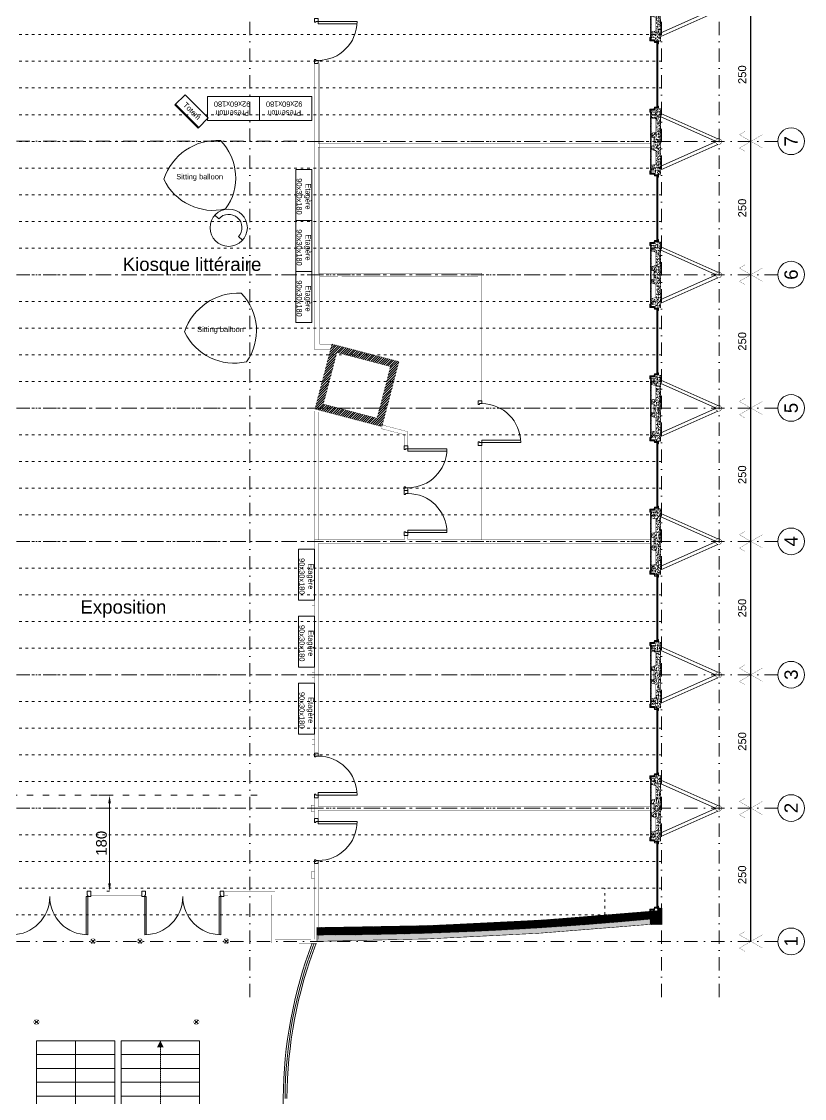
# Model space of a CAD drawing. Header units: millimetres. Extents: x 0 to 111176, y 95213 to 141729.
# Drawn here: x 56820 to 58288, y 123942 to 125961 of the extents above; entities that cross this region are included whole.
import ezdxf
from ezdxf.enums import TextEntityAlignment as Align

# ---------------------------------------------------------------- set-up
doc = ezdxf.new("R2010")
doc.units = ezdxf.units.MM
for name, pattern in [('ACAD_ISO03W100', [30, 12, -18]), ('CONTINU', [0]), ('DISCONTINU', [0.75, 0.5, -0.25]), ('TIRETPT2', [0.5, 0.25, -0.125, 0, -0.125])]:
    doc.linetypes.add(name, pattern=pattern)
doc.layers.get('Defpoints').update_dxf_attribs({"lineweight": 9})
doc.layers.add('CDP', color=7, linetype='Continuous', lineweight=9, true_color=0x364259)
doc.layers.add('STR_BOLLARD', color=7, linetype='Continuous', lineweight=9, true_color=0x1c1c1c)
for name, color, linetype, lineweight in [('CDP_Cloisons_Decor-Isolation', 152, 'Continuous', 9), ('MEN_Ext', 115, 'Continuous', 9), ('MEN_Ext_Murs-rideaux', 113, 'Continuous', 9), ('MEN_Int', 153, 'Continuous', 9), ('MEN_Int_PCF', 177, 'Continuous', 9), ('MOB', 37, 'Continuous', 9), ('STR_BOLLARD_Axes', 252, 'Continuous', 9), ('STR_BOLLARD_projeté', 251, 'Continuous', 9)]:
    doc.layers.add(name, color=color, linetype=linetype, lineweight=lineweight)
doc.styles.add('Arial', font='arial.ttf')
doc.styles.add('Arial-15', font='arial.ttf', dxfattribs={"height": 15})
doc.styles.add('Arial-20', font='arial.ttf', dxfattribs={"height": 20})
doc.styles.get("Standard").update_dxf_attribs({"font": 'arial.ttf'})
doc.dimstyles.new('COTATIONS', dxfattribs={"dimtxt": 20, "dimasz": 15, "dimexe": 0.18, "dimexo": 0.0625, "dimgap": 5, "dimtad": 1, "dimdec": 0, "dimzin": 0, "dimdsep": 46, "dimtxsty": 'Standard', "dimcen": 0.09, "dimclrd": 256, "dimclre": 256, "dimclrt": 256, "dimadec": 4, "dimazin": 0, "dimtfac": 1, "dimtdec": 0, "dimtofl": 0, "dimtmove": 0, "dimatfit": 3, "dimfxl": 1, "dimtolj": 1, "dimtzin": 0, "dimlwd": -1, "dimlwe": -1, "dimarcsym": 0})
doc.dimstyles.new('Cote-15', dxfattribs={"dimtxt": 15, "dimasz": 15, "dimexe": 1.25, "dimexo": 0.625, "dimgap": 7.5, "dimtad": 1, "dimdec": 0, "dimrnd": 0.025, "dimtxsty": 'Arial-15', "dimblk": 'ARCHTICK', "dimcen": 2.5, "dimse1": 1, "dimse2": 1, "dimazin": 0, "dimtfac": 1, "dimtmove": 1, "dimatfit": 3, "dimfxl": 1, "dimarcsym": 0})

# ---------------------------------------------------------------- blocks, each defined once
blk = doc.blocks.new('Porte')
blk.add_lwpolyline([(9.972684131353162, 79.94161479349714), (9.99670763418544, 7.003293212503195), (-0.003291194327175617, 6.999999541556463), (0, 0), (6.99901430029422, 1.746229827404022e-09), (6.998190135927871, 2.502305638219696), (5.498190306709148, 2.501811587368138), (5.472664345637895, 80.00180251570418, -0.4142135623537333), (78.49669962038752, 7.025854876847006), (78.498181771487, 2.525855404732283), (76.99818194215186, 2.525361353880726), (76.99999345361721, -1.979060471057892e-09), (83.99901364254765, -6.05359673500061e-09), (83.99669897276908, 7.027666397683788), (78.49669962038752, 7.025854876847006)], format="xyb")
blk = doc.blocks.new('Fenetres Ext')
for points in [[(14.09999999846332, 3.400000005214679), (14.09999999846332, 4.400000005214679), (18.09999999846332, 4.400000005214679), (18.09999999846332, 3.400000005214679)], [(14.09999999846332, 1.400000005214679), (139.0999999735504, 1.400000005214679), (139.0999999735504, 3.400000005214679), (14.09999999846332, 3.400000005214679), (14.09999999846332, 1.400000005214679)], [(14.09999999846332, -2.599999994785321), (16.09999999846332, -2.599999994785321), (16.09999999846332, 1.400000005214679), (14.09999999846332, 1.400000005214679)], [(139.0999999735504, 3.400000005214679), (139.0999999735504, 4.400000005214679), (135.0999999735504, 4.400000005214679), (135.0999999735504, 3.400000005214679)], [(139.0999999735504, -2.599999994785321), (137.0999999735504, -2.599999994785321), (137.0999999735504, 1.400000005214679), (139.0999999735504, 1.400000005214679)], [(6.599999998463318, -10.59999999478532), (10.59999999846332, -10.59999999478532), (10.59999999846332, -3.599999994785321), (11.59999999846332, -3.599999994785321), (11.59999999846332, -4.585936534454959), (12.59999999972251, -4.585936534454959), (12.59999999846332, -11.59999999478532), (6.599999998463318, -11.59999999478532)], [(10.59999999846332, -3.599999994785321), (14.09999999846332, -3.599999994785321), (14.09999999846332, -2.599999994785321), (10.59999999846332, -2.599999994785321), (10.59999999846332, -3.599999994785321)], [(142.5999999735504, -3.599999994785321), (139.0999999735504, -3.599999994785321), (139.0999999735504, -2.599999994785321), (142.5999999735504, -2.599999994785321), (142.5999999735504, -3.599999994785321)], [(146.5999999735504, -10.59999999478532), (142.5999999735504, -10.59999999478532), (142.5999999735504, -3.599999994785321), (141.5999999735504, -3.599999994785321), (141.5999999735504, -4.585936534454959), (140.5999999722912, -4.585936534454959), (140.5999999735504, -11.59999999478532), (146.5999999735504, -11.59999999478532)]]:
    blk.add_lwpolyline(points, close=True)
blk.add_lwpolyline([(14.09999999846332, 2.400000005214679), (139.0999999735504, 2.400000005214679)])
blk = doc.blocks.new('panneau+contreventement')
at = {"lineweight": 5}
h = blk.add_hatch(dxfattribs=at)
h.set_pattern_fill('AR-CONC', color=252, scale=0.04, angle=360, style=0)
h.set_pattern_definition([(49.99999999999994, (6.955815479159355e-08, 17.59999999470892), (7.287386759840159, -0.6375634215561317), [0.7619999999999998, -8.381999999999998]), (354.9999999999999, (6.955815479159355e-08, 17.59999999470892), (-1.409736856998765, 7.642273809561408), [0.6096, -6.7056233668]), (100.4514446999998, (0.6072803495580956, 17.54686985470835), (5.877649883614139, 7.004710076487798), [0.6476003520000001, -7.123609784]), (46.18419999999995, (6.955815479159355e-08, 19.63199999470817), (10.8431616356852, -1.681693117309098), [1.143, -12.573]), (96.63555760999995, (0.9035960695582617, 19.49185999470865), (9.49616536206013, 9.89704498390885), [0.9714009256, -10.6854243264]), (351.18415117, (6.955815479159355e-08, 19.63199999470817), (9.496165362599092, 9.897044983421296), [0.9143986827999999, -10.0583892768]), (20.99999999999999, (1.016000069557776, 19.12399999471018), (6.064575650765295, -4.090607927483512), [0.7619999999999999, -8.382]), (326, (1.016000069557776, 19.12399999471018), (2.472081133905891, 7.367518644892768), [0.6096, -6.7056]), (71.45144499999996, (1.521381373558143, 18.78311599870722), (8.53665677114865, 3.2769107554362), [0.647600352, -7.123597503999998]), (37.49999999999993, (6.955815479159355e-08, 17.59999999470892), (0.1235441300236765, 3.382201554926124), [0, -6.624319999999999, 0, -6.8072, 0, -6.731]), (7.499999999999964, (6.955815479159355e-08, 17.59999999470892), (2.672786500412234, 4.007222992724778), [0, -3.88112, 0, -6.47192, 0, -2.5654]), (327.4999999999998, (-2.265679930442275, 17.59999999470892), (5.423623806674856, -0.2291497597069439), [0, -2.54, 0, -7.9248, 0, -10.5156]), (317.4999999999999, (-3.281679930441896, 17.59999999470892), (5.925167255440723, 1.017059641333315), [0, -3.302, 0, -5.26288, 0, -7.4676])])
h.paths.add_polyline_path([(8.000000000007276, 16.62599197128293), (8.000000000007276, 12.62599197128293), (-8, 12.62599197128293), (-8, 16.62599197128293), (-15.27348650529757, 16.62599197128293), (-17.5, 9), (-42.54545454565005, 9), (-44.5, 17.59999999831052), (-55.5, 17.59999999831052), (-55.5, 10), (-62.5, 9), (-61.5, 0), (61.5, 0), (62.5, 9), (55.5, 10), (55.5, 17.59999999831052), (44.5, 17.59999999831052), (42.5, 9), (17.50000000000728, 9), (15.72651349470971, 16.62599197128293)])
at = {"layer": 'CDP'}
h = blk.add_hatch(dxfattribs=at)
h.set_pattern_fill('ANSI31', color=256, scale=5)
h.set_pattern_definition([(45, (0, 0), (-0.4419417382415922, 0.4419417382415922), [])])
h.paths.add_polyline_path([(-59, 17.59999999831052), (-59, 19.3999999983098), (58.99999999767169, 19.3999999983098), (58.99999999767169, 17.59999999831052)])
at = {"linetype": 'Continuous', "lineweight": 5, "const_width": 0.8799999952316284}
blk.add_lwpolyline([(8.000000000007276, 16.62599197128293), (8.000000000007276, 12.62599197128293), (-8, 12.62599197128293), (-8, 16.62599197128293), (-15.27348650529757, 16.62599197128293), (-17.5, 9), (-42.54545454565005, 9), (-44.5, 17.59999999831052), (-55.5, 17.59999999831052), (-55.5, 10), (-62.5, 9), (-61.5, 0), (61.5, 0), (62.5, 9), (55.5, 10), (55.5, 17.59999999831052), (44.5, 17.59999999831052), (42.5, 9), (17.50000000000728, 9), (15.72651349470971, 16.62599197128293)], close=True, dxfattribs=at)
for points in [[(-5.29915068641867, -107.0272467950708), (-52.79727948180198, 0.03446815508141299)], [(-0.5113040249361802, -103.0238181007117), (-46.75775930929467, 1.216600178464432)], [(0.5113040249361802, -103.0238181007117), (46.75775930929467, 1.216600178464432)], [(5.29915068641867, -107.0272467950708), (52.79727948180198, 0.03446815508141299)], [(52.79745963354026, 0), (46.20254036645974, 0)]]:
    blk.add_lwpolyline(points)
at = {"const_width": 0.8}
blk.add_lwpolyline([(4.886542232529791, -105.9757763550551, 128.1178204295244), (4.962955946750299, -106.1295426030811, 0.007805315424875689)], format="xyb", close=True, dxfattribs=at)
at = {"layer": 'CDP', "const_width": 0.2}
blk.add_lwpolyline([(-59, 17.59999999831052), (-59, 19.3999999983098), (58.99999999767169, 19.3999999983098), (58.99999999767169, 17.59999999831052), (-59, 17.59999999831052)], close=True, dxfattribs=at)
blk = doc.blocks.new('Potelet')
at = {"lineweight": 0, "const_width": 0.5}
blk.add_lwpolyline([(-1.600976329688904, 4.736757835458326, 7.011262514145348), (1.19217006630147, 4.855793501891813, 0.1426276648438825)], format="xyb", close=True, dxfattribs=at)
at = {"ltscale": 5}
for points in [[(-3.535533905932737, -3.535533905932737), (3.535533905932738, 3.535533905932738)], [(-3.535533905932738, 3.535533905932738), (3.535533905932737, -3.535533905932737)]]:
    blk.add_lwpolyline(points, dxfattribs=at)
blk = doc.blocks.new('Porte double 10')
blk.add_lwpolyline([(81.43703520298004, -8.499999990832293), (9.99999999278225, -8.499999998079147), (9.99999999254942, 5.529727786779404e-10), (0, 0), (6.984919309616089e-10, -6.999999998952262), (6.999999993247911, -6.999999998544808), (6.999999993015081, -5.499999994033715), (81.49999999022111, -5.49999999141437, -0.4142135623524235), (10.00000000023283, -76.99999999135616, -0.4142135623524235), (81.50000000465661, -148.4999999768334), (7.000000007450581, -148.4999999893189), (7.000000007450581, -146.9999999848078), (1.909211277961731e-08, -146.9999999852153), (1.862645149230957e-08, -153.9999999845168), (10.00000000814907, -153.9999999832944), (10.00000000675209, -145.4999999846332), (81.43703521694988, -145.4999999774445)], format="xyb")
blk = doc.blocks.new('Demi-pignon')
h = blk.add_hatch()
h.set_pattern_fill('ANSI31', color=252, scale=10, angle=-89.99999999999999)
h.set_pattern_definition([(315, (15798.99354444985, 8695.125103045011), (0.8838834764831842, 0.8838834764831845), [])])
edge = h.paths.add_edge_path()
edge.add_line((-62.11281905308351, -628.6040347346297), (-62.11281905308533, -628.6397844067515))
edge.add_arc((6460.130552902065, -631.5314602852422), 6522.244012976076, 174.3610897732516, 179.9745975727593, ccw=False)
edge.add_line((-30.55167438650096, 9.336068274767058), (-25.09682034418438, 9.33606827476706))
edge.add_line((-25.09682034418438, 9.336068274767058), (-26.09682035706465, 18.39596526455807))
edge.add_line((-26.09682035706464, 18.39596526455807), (-56.09682035706464, 18.39596526455806))
edge.add_line((-56.09682035706464, 18.39596526455807), (-56.09682035706464, -3.604034735441928))
edge.add_line((-56.09682035706464, -3.604034735441928), (-46.1612564661973, -3.604034735441926))
edge.add_arc((6570.532482678151, -633.378937613089), 6646.59705909171, 174.5629839039005, 179.9588388157768)
edge.add_line((-76.06286127269595, -628.6040347354392), (-62.11281905308351, -628.6040347346297))
edge = h.paths.add_edge_path()
edge.add_line((-62.11281905308533, -1378.603889387461), (-76.06286127269595, -1378.603889387462))
edge.add_line((-76.06286127269595, -1378.603889387462), (-76.06286127269595, -1378.604034735442))
edge.add_arc((6708.070396473591, -1367.32589486679), 6784.142632293206, 180.095250077703, 185.381612910002)
edge.add_line((-46.16850938189964, -2003.602609768547), (-56.09682035706464, -2003.602609768551))
edge.add_line((-56.09682035706464, -2003.602609768551), (-56.09682035706464, -2025.602609768551))
edge.add_line((-56.09682035706464, -2025.602609768551), (-26.09682035706464, -2025.602609768551))
edge.add_line((-26.09682035706464, -2025.602609768551), (-25.09682029086435, -2017.072288127002))
edge.add_line((-25.09682029086434, -2017.072288127002), (-30.55167438649914, -2017.072288121869))
edge.add_arc((6680.307085616831, -1365.322901724218), 6742.43298516071, 180.1128603521102, 185.54709096399, ccw=False)
edge.add_line((-62.11281905308533, -1378.604034735439), (-62.11281905308533, -1378.603889387461))
at = {"lineweight": 5}
h = blk.add_hatch(dxfattribs=at)
h.set_pattern_fill('AR-CONC', color=252, scale=0.8, angle=270, style=0)
h.set_pattern_definition([(319.9999999999999, (15798.99354444985, 8695.125103045011), (-0.5020170798607612, -5.738081460806028), [0.5999999999999999, -6.599999999999999]), (265, (15798.99354444985, 8695.125103045011), (6.017537069600095, 1.110010668904), [0.48, -5.28]), (10.45144446000004, (15798.95170969785, 8694.64692959701), (5.515519927749036, -4.628070773816897), [0.5099215359999998, -5.609136895999998]), (316.1842, (15800.59354444985, 8695.125103045011), (-1.324154246344612, -8.53793064537258), [0.8999999999999995, -9.899999999999991]), (6.635635489999939, (15800.48319799385, 8694.413609085012), (7.792948806196404, -7.477295565393828), [0.764882736, -8.413710079999998]), (261.18416399, (15800.59354444985, 8695.125103045011), (7.792948802159922, -7.477295560438185), [0.7200000000000001, -7.920000008]), (291, (15800.19354444985, 8694.325103045012), (-3.220951125322711, -4.775256416947694), [0.6000000000000001, -6.600000000000001]), (236, (15800.19354444985, 8694.325103045012), (5.801200360374824, -1.946522655372654), [0.4799999999999999, -5.279999999999999]), (341.4514447400001, (15799.92513185785, 8693.92716501301), (2.58024922245083, -6.721779013839769), [0.5099215199999995, -5.609136895999995]), (307.5000000000001, (15798.99354444985, 8695.125103045011), (2.663150830650492, -0.09727884253832542), [0, -5.215999999999998, 0, -5.359999999999999, 0, -5.299999999999999]), (277.5, (15798.99354444985, 8695.125103045011), (3.155293695058882, -2.104556299537189), [0, -3.056, 0, -5.096, 0, -2.02]), (237.5, (15798.99354444985, 8696.90910304501), (-0.1804389738750382, -4.270579489379272), [0, -2, 0, -6.24, 0, -8.28]), (227.5, (15798.99354444985, 8697.70910304501), (0.8008398586585418, -4.66548935473909), [0, -2.6, 0, -4.143999999999999, 0, -5.879999999999999])])
edge = h.paths.add_edge_path()
edge.add_line((-76.06286127269595, -1378.603889387463), (-87.91185925913305, -1378.603889387463))
edge.add_line((-87.91185925913305, -1378.603889387463), (-87.91185922620207, -1378.604034735437))
edge.add_arc((7151.601345845076, -1323.391610826606), 7239.723741839555, 180.4369599787104, 185.3911985980951)
edge.add_line((-56.09682035706464, -2003.602609768551), (-46.16850938190146, -2003.602609768551))
edge.add_line((-46.16850938190146, -2003.602609768551), (-46.69343407983251, -1993.522203397642))
edge.add_arc((6508.957447730241, -1372.253895764869), 6585.023370820035, 180.0552520770599, 185.4136591410669, ccw=False)
edge.add_line((-76.06286127269595, -1378.604034735442), (-76.06286127269595, -1378.603889387463))
edge = h.paths.add_edge_path()
edge.add_line((-88.08178190969011, -628.6040347354419), (-76.06286127269595, -628.6040347354392))
edge.add_arc((6610.991568460195, -635.3146041633081), 6687.057796815601, 174.5793199602518, 179.9425027594255, ccw=False)
edge.add_line((-46.1612564661973, -3.604034735441928), (-56.09682035706464, -3.604034735438292))
edge.add_arc((7086.253441552688, -682.4389425839627), 7174.537204302172, 174.5707099585921, 179.5700709511673)
at = {"ltscale": 50, "const_width": 1}
for points in [[(-76.06286127269414, -628.6040347347607, -0.02354820973222907), (-46.1612564661973, -3.604034735441928), (-56.09682035706464, -3.604034735441928), (-56.09682035706464, 18.39596526455807), (-44.36470020732668, 18.39596526455807), (-26.09682035706464, 18.39596526455807), (-25.09682034418438, 9.336068274767058), (-30.55167438649914, 9.336068274767058, 0.02449707664726791), (-62.11280310527945, -628.604034734627), (-76.06284718028473, -628.590006370303)], [(-76.06286127269595, -1378.604034735442), (-62.11281905308533, -1378.603889387462), (-62.11281905308533, -1378.604034735442, 0.02371574882550749), (-30.55167438649914, -2017.072288121869), (-25.09682029086434, -2017.072288127002), (-26.09682035706464, -2025.602609768551), (-45.66204694910448, -2025.602609768551), (-56.09682035706464, -2025.602609768551), (-56.09682035706464, -2003.602609768551), (-46.16850938189782, -2003.602609768551, -0.02307020082949891)]]:
    blk.add_lwpolyline(points, format="xyb", close=True, dxfattribs=at)
at = {"const_width": 1}
for points in [[(-76.06286127269414, -628.6040347347625, -0.02340557217348866), (-46.1612564661973, -3.604034735441928), (-56.09682035706464, -3.604034735441928, 0.02181728809893834), (-88.08178190969011, -628.6040347354419), (-76.06286127269777, -628.6040347349372)], [(-76.06286127269595, -1378.604034735442), (-87.91185925913305, -1378.603889387463), (-87.91185922620207, -1378.604034735442, 0.02162031173250202), (-56.09682035706464, -2003.602609768551), (-46.16850938190146, -2003.602609768551), (-46.69343407983069, -1993.522203397645, -0.02338472269243292)]]:
    blk.add_lwpolyline(points, format="xyb", close=True, dxfattribs=at)
blk = doc.blocks.new('Tremie-monte-charge')
at = {"ltscale": 5}
h = blk.add_hatch(dxfattribs=at)
h.set_pattern_fill('ANSI31', color=252)
h.set_pattern_definition([(45, (2159.834410966403, -27180.53213007323), (-2.245064030267288, 2.245064030267288), [])])
h.paths.add_polyline_path([(1.011334153737153, 3.870039167693903), (126.7876073614598, -28.99832089240772), (158.6446332735941, 92.90791315049864), (32.86836005887017, 125.7762732201372)])
h.paths.add_polyline_path([(16.87579747932796, 13.16083048446671), (117.4968160510889, -13.133857568042), (142.7801699498668, 83.6171218359359), (42.15915137808861, 109.9118098884937)], flags=16)
at = {"const_width": 0.5}
for points in [[(1.011334153737153, 3.870039167693903), (126.7876073614598, -28.99832089240772), (158.6446332735941, 92.90791315049864), (32.86836005887017, 125.7762732201372)], [(16.87579747932796, 13.16083048446671), (117.4968160510889, -13.133857568042), (142.7801699498668, 83.6171218359359), (42.15915137808861, 109.9118098884937)]]:
    blk.add_lwpolyline(points, close=True, dxfattribs=at)
blk = doc.blocks.new('chauffeuse')
for points in [[(-35, 0), (-25, 0)], [(25, 0), (35, 0)]]:
    blk.add_lwpolyline(points)
blk.add_circle((0, 0), 35)
blk.add_arc((0, 0), 25, 0, 180)
blk = doc.blocks.new('*D337')
at = {"layer": 'Defpoints', "color": 0, "transparency": 16777216}
for p in [(56964.63590645836, 124510.0863784228), (56985.07338584586, 124510.0863784228), (56979.9018016398, 124330.0863784228)]:
    blk.add_point(p, dxfattribs=at)
at = {"layer": 'MOB', "transparency": 16777216}
for p, q in [((56964.69840645836, 124510.0863784228), (56985.25338584586, 124510.0863784228)), ((56985.07338584586, 124345.0863784228), (56985.07338584586, 124495.0863784228)), ((56979.9643016398, 124330.0863784228), (56985.25338584586, 124330.0863784228))]:
    blk.add_line(p, q, dxfattribs=at)
for points in [[(56982.57338584586, 124495.0863784228), (56987.57338584586, 124495.0863784228), (56985.07338584586, 124510.0863784228)], [(56982.57338584586, 124345.0863784228), (56987.57338584586, 124345.0863784228), (56985.07338584586, 124330.0863784228)]]:
    blk.add_solid(points, dxfattribs=at)
at = {"layer": 'MOB', "transparency": 16777216, "insert": (56969.8619260914, 124420.0863784228), "char_height": 20, "attachment_point": 5, "rotation": 90}
blk.add_mtext('\\A1;180', dxfattribs=at)
blk = doc.blocks.new('présentoir')
blk.add_lwpolyline([(0, 0), (97.70000000000073, 0), (97.70000000000073, 45), (0, 45)], close=True)
at = {"insert": (51.70000000000073, 22.5), "char_height": 10, "attachment_point": 5, "style": 'Arial'}
blk.add_mtext_dynamic_manual_height_columns('Présentoir \\P92x60x180', width=234.8605922671994, gutter_width=18352.47833725253, heights=[0], dxfattribs=at)
blk = doc.blocks.new('etagere')
blk.add_lwpolyline([(0, 0), (95.70000000000073, 0), (95.70000000000073, 30), (0, 30)], close=True)
at = {"insert": (50.70000000000073, 14.93915741302723), "char_height": 10, "attachment_point": 5, "style": 'Arial'}
blk.add_mtext_dynamic_manual_height_columns('Etagère\\P90x30x180', width=234.8605922671994, gutter_width=18352.47833725253, heights=[0], dxfattribs=at)
blk = doc.blocks.new('Totem')
for points in [[(0, 26.96604494443091), (61.4410674412029, 26.96604494443091), (61.4410674412029, 0), (0, 0)], [(0, 0), (61.4410674412029, 0), (61.4410674412029, 1.891892902347536), (0, 1.891892902347536)]]:
    blk.add_lwpolyline(points, close=True)
at = {"insert": (30.72053372060145, 14.47828880595625), "char_height": 10, "attachment_point": 5, "style": 'Arial'}
blk.add_mtext_dynamic_manual_height_columns('Totem', width=234.8605922671994, gutter_width=18352.47833725253, heights=[0], dxfattribs=at)
blk = doc.blocks.new('Esca double')
for p, q in [((-13.00000003063303, 12.00000001416686), (324.9999999693674, 12.00000001286389)), ((-13.0000000311997, -134.9999999860231), (-13.00000003063303, 12.00000001416686)), ((12.9999999688003, -134.9999999861233), (12.99999996936697, 12.00000001406661)), ((38.9999999688003, -134.9999999862235), (38.99999996936697, 12.0000000139664)), ((64.99999996880032, -134.9999999863237), (64.999999969367, 12.00000001386617)), ((90.99999996880035, -134.999999986424), (90.99999996936702, 12.00000001376594)), ((116.9999999688004, -134.9999999865242), (116.9999999693671, 12.00000001366571)), ((133.8820943152711, -134.9999999865067), (183.3938992372431, 12.00000001340977)), ((142.9999999689651, -92.26467262688318), (142.9999999693671, 12.00000001356548)), ((168.9999999692627, -15.07096080463564), (168.9999999693671, 12.00000001346527)), ((194.9999999688005, -134.9999999868249), (194.9999999693672, 12.00000001336504)), ((220.9999999688005, -134.9999999869251), (220.9999999693672, 12.00000001326479)), ((246.9999999688006, -134.9999999870253), (246.9999999693673, 12.00000001316458)), ((272.9999999688006, -134.9999999871255), (272.9999999693673, 12.00000001306435)), ((298.9999999688007, -134.9999999872258), (298.9999999693674, 12.00000001296412)), ((324.9999999688007, -134.9999999871361), (324.9999999693674, 12.00000001286389)), ((168.9999999688004, -134.9999999867246), (168.9999999692024, -30.73532736427996)), ((324.999999969084, -61.4999999909495), (158.6379967749907, -61.4999999903082)), ((142.9999999688004, -134.9999999866244), (142.9999999689047, -107.9290391682598)), ((-13.0000000311997, -134.9999999860231), (324.9999999688007, -134.9999999871361)), ((-13.0000000311997, -146.9836496618428), (-13.00000003176638, -293.9836496618428)), ((324.9999999688007, -146.9836496629559), (-13.0000000311997, -146.9836496618428)), ((12.9999999688003, -146.9836496617532), (12.99999996823362, -293.983649661943)), ((38.99999996880035, -146.9836496618534), (38.99999996823368, -293.9836496620433)), ((64.99999996880041, -146.9836496619536), (64.99999996823374, -293.9836496621435)), ((90.99999996880047, -146.9836496620538), (90.9999999682338, -293.9836496622437)), ((116.9999999688005, -146.9836496621541), (116.9999999682338, -293.983649662344)), ((178.1179056223299, -146.9836496624722), (128.6061007003579, -293.9836496623887)), ((142.9999999688006, -146.9836496622543), (142.9999999683986, -251.248322284699)), ((168.9999999688006, -146.9836496623545), (168.9999999686962, -174.0546104807191)), ((194.9999999688006, -146.9836496624548), (194.9999999682339, -293.9836496626447)), ((220.9999999688006, -146.983649662555), (220.999999968234, -293.9836496627449)), ((246.9999999688007, -146.9836496626552), (246.999999968234, -293.9836496628451)), ((272.9999999688007, -146.9836496627555), (272.999999968234, -293.9836496629453)), ((298.9999999688007, -146.9836496628557), (298.999999968234, -293.9836496630455)), ((324.9999999688007, -146.9836496629559), (324.999999968234, -293.9836496631458)), ((168.9999999686358, -189.7189770220958), (168.9999999682339, -293.9836496625444)), ((-13.00000003148301, -220.4836496580294), (153.3620031626103, -220.4836496586707)), ((142.9999999683383, -266.9126888443433), (142.9999999682339, -293.9836496624442)), ((324.999999968234, -293.9836496631458), (-13.00000003176638, -293.9836496618428))]:
    blk.add_line(p, q)
at = {"linetype": 'DISCONTINU'}
for p, q in [((128.6061007104215, -134.9999999864894), (178.1179056206777, 12.00000001343011)), ((153.3620031630943, -61.49999998920225), (-13.00000003091637, -61.49999998895366)), ((183.3938992271795, -146.9836496624896), (133.8820943169233, -293.9836496624091)), ((158.6379967745067, -220.4836496597767), (324.9999999685173, -220.4836496600253))]:
    blk.add_line(p, q, dxfattribs=at)
for points in [[(-13.00000003091637, -61.4999999859281), (-0.5000000295193843, -67.74999998828551), (-0.5000000310327835, -55.24999998959518)], [(158.6379967810419, -61.49999998728264), (171.1379967824389, -67.74999998964005), (171.1379967809255, -55.24999999094972)], [(153.3620031565591, -220.4836496616963), (140.8620031551621, -214.2336496593389), (140.8620031566755, -226.7336496580292)], [(324.9999999685174, -220.4836496630508), (312.4999999671204, -214.2336496606934), (312.4999999686338, -226.7336496593838)]]:
    blk.add_solid(points)
blk = doc.blocks.new('Sitting-balloon')
for centre, radius, start, end in [((31.8616203756658, -35.14636604475414), 105.5382483836643, 86.7419628053986, 161.873054904846), ((-33.65601704786795, 0.3089614613735223), 100.011135183437, 324.2645382834637, 44.35047942675714), ((24.40465786159995, 42.25449657124889), 102.9852926138599, 205.6413192401139, 282.973698470149)]:
    blk.add_arc(centre, radius, start, end)
at = {"insert": (-1.199063705354661, 1.00857838873236), "char_height": 10, "attachment_point": 5, "style": 'Arial'}
blk.add_mtext_dynamic_manual_height_columns('Sitting balloon', width=234.8605922671994, gutter_width=18352.47833725253, heights=[0], dxfattribs=at)
blk = doc.blocks.new('Axe-construction')
at = {"const_width": 0.4}
for points in [[(-18.71420953128381, 10.80465391055782), (-12.47613968752262, 21.60930782111564), (12.47613968752262, -21.60930782111564)], [(18.71420953128381, 10.80465391055782), (12.47613968752262, 21.60930782111564), (-12.47613968752262, -21.60930782111564)]]:
    blk.add_lwpolyline(points, dxfattribs=at)
blk = doc.blocks.new('n°-axe')
at = {"layer": 'STR_BOLLARD_Axes', "linetype": 'CONTINU', "ltscale": 60}
blk.add_circle((0, -25), 25, dxfattribs=at)
at = {"layer": 'STR_BOLLARD_Axes', "style": 'Arial-20'}
blk.add_attdef('AXE', text='', height=25, dxfattribs=at).set_placement((0, -25), align=Align.MIDDLE_CENTER)
blk = doc.blocks.new('*D427')
at = {"layer": 'Defpoints', "color": 0, "transparency": 16777216}
for p in [(58187.82476150714, 125986.0798774791), (58187.82602351157, 125986.0798774643), (58187.82310203795, 125736.0798775244)]:
    blk.add_point(p, dxfattribs=at)
at = {"layer": 'STR_BOLLARD_Axes', "color": 0, "lineweight": -2, "transparency": 16777216}
blk.add_line((58187.82184003351, 125736.0798775392), (58187.82476150714, 125986.0798774791), dxfattribs=at)
at = {"layer": 'STR_BOLLARD_Axes', "color": 0, "lineweight": 5, "transparency": 16777216, "insert": (58171.60056735361, 125861.0799670066), "char_height": 15, "attachment_point": 5, "rotation": 89.99933044756455, "style": 'Arial-15'}
blk.add_mtext('250', dxfattribs=at)
blk = doc.blocks.new('_None')
blk = doc.blocks.new('*D428')
at = {"layer": 'Defpoints', "color": 0, "transparency": 16777216}
for p in [(58187.81961812884, 125736.0798775849), (58187.82088013331, 125736.0798775702), (58187.81795865968, 125486.0798776303)]:
    blk.add_point(p, dxfattribs=at)
at = {"layer": 'STR_BOLLARD_Axes', "color": 0, "lineweight": -2, "transparency": 16777216}
blk.add_line((58187.81669665522, 125486.079877645), (58187.81961812884, 125736.0798775849), dxfattribs=at)
at = {"layer": 'STR_BOLLARD_Axes', "color": 0, "lineweight": 5, "transparency": 16777216, "insert": (58171.59542397534, 125611.0799671125), "char_height": 15, "attachment_point": 5, "rotation": 89.99933044756455, "style": 'Arial-15'}
blk.add_mtext('250', dxfattribs=at)
blk = doc.blocks.new('*D429')
at = {"layer": 'Defpoints', "color": 0, "transparency": 16777216}
for p in [(58187.81447475064, 125486.0798776907), (58187.81573675504, 125486.079877676), (58187.81281528142, 125236.0798777361)]:
    blk.add_point(p, dxfattribs=at)
at = {"layer": 'STR_BOLLARD_Axes', "color": 0, "lineweight": -2, "transparency": 16777216}
blk.add_line((58187.81155327701, 125236.0798777508), (58187.81447475064, 125486.0798776907), dxfattribs=at)
at = {"layer": 'STR_BOLLARD_Axes', "color": 0, "lineweight": 5, "transparency": 16777216, "insert": (58171.59028059711, 125361.0799672183), "char_height": 15, "attachment_point": 5, "rotation": 89.99933044756455, "style": 'Arial-15'}
blk.add_mtext('250', dxfattribs=at)
blk = doc.blocks.new('*D430')
at = {"layer": 'Defpoints', "color": 0, "transparency": 16777216}
for p in [(58187.80933137222, 125236.0798777965), (58187.81059337676, 125236.0798777817), (58187.80767190312, 124986.0798778418)]:
    blk.add_point(p, dxfattribs=at)
at = {"layer": 'STR_BOLLARD_Axes', "color": 0, "lineweight": -2, "transparency": 16777216}
blk.add_line((58187.80640989859, 124986.0798778566), (58187.80933137222, 125236.0798777965), dxfattribs=at)
at = {"layer": 'STR_BOLLARD_Axes', "color": 0, "lineweight": 5, "transparency": 16777216, "insert": (58171.58513721881, 125111.0799673241), "char_height": 15, "attachment_point": 5, "rotation": 89.99933044756288, "style": 'Arial-15'}
blk.add_mtext('250', dxfattribs=at)
blk = doc.blocks.new('*D431')
at = {"layer": 'Defpoints', "color": 0, "transparency": 16777216}
for p in [(58187.8041879941, 124986.0798779023), (58187.80544999852, 124986.0798778876), (58187.80252852489, 124736.0798779477)]:
    blk.add_point(p, dxfattribs=at)
at = {"layer": 'STR_BOLLARD_Axes', "color": 0, "lineweight": -2, "transparency": 16777216}
blk.add_line((58187.80126652047, 124736.0798779624), (58187.8041879941, 124986.0798779023), dxfattribs=at)
at = {"layer": 'STR_BOLLARD_Axes', "color": 0, "lineweight": 5, "transparency": 16777216, "insert": (58171.57999384053, 124861.0799674299), "char_height": 15, "attachment_point": 5, "rotation": 89.99933044756455, "style": 'Arial-15'}
blk.add_mtext('250', dxfattribs=at)
blk = doc.blocks.new('*D432')
at = {"layer": 'Defpoints', "color": 0, "transparency": 16777216}
for p in [(58187.79904461584, 124736.0798780082), (58187.80030662025, 124736.0798779934), (58187.79738514662, 124486.0798780535)]:
    blk.add_point(p, dxfattribs=at)
at = {"layer": 'STR_BOLLARD_Axes', "color": 0, "lineweight": -2, "transparency": 16777216}
blk.add_line((58187.79612314221, 124486.0798780683), (58187.79904461584, 124736.0798780082), dxfattribs=at)
at = {"layer": 'STR_BOLLARD_Axes', "color": 0, "lineweight": 5, "transparency": 16777216, "insert": (58171.57485046227, 124611.0799675358), "char_height": 15, "attachment_point": 5, "rotation": 89.99933044756455, "style": 'Arial-15'}
blk.add_mtext('250', dxfattribs=at)
blk = doc.blocks.new('*D433')
at = {"layer": 'Defpoints', "color": 0, "transparency": 16777216}
for p in [(58187.79390123743, 124486.0798781139), (58187.79516324196, 124486.0798780992), (58187.79224176832, 124236.0798781593)]:
    blk.add_point(p, dxfattribs=at)
at = {"layer": 'STR_BOLLARD_Axes', "color": 0, "lineweight": -2, "transparency": 16777216}
blk.add_line((58187.7909797638, 124236.079878174), (58187.79390123743, 124486.0798781139), dxfattribs=at)
at = {"layer": 'STR_BOLLARD_Axes', "color": 0, "lineweight": 5, "transparency": 16777216, "insert": (58171.569707084, 124361.0799676416), "char_height": 15, "attachment_point": 5, "rotation": 89.99933044756288, "style": 'Arial-15'}
blk.add_mtext('250', dxfattribs=at)

msp = doc.modelspace()

# ---------------------------------------------------------------- linework, layer by layer
at = {"layer": 'CDP', "const_width": 0.5}
for points in [[(57369.2038077187, 125346.0473099124), (57369.20380772208, 125882.3066389032)], [(57376.20380728913, 125732.1869253695), (57376.20380729262, 125882.3089535649)], [(57379.2038077187, 125356.0473099124), (57379.20380772208, 125882.3066389032)], [(58001.06342602905, 125732.1869253648), (57376.2038072854, 125732.1869253651)], [(57376.20380728191, 125489.186940617), (57376.20380728971, 125725.186925801)], [(58001.06342603313, 125725.1869258008), (57376.20380728971, 125725.186925801)], [(57683.06344597635, 125489.1869405982), (57376.20380729274, 125489.1869406117)], [(57413.42753172573, 125482.1869410479), (57379.20380771951, 125482.1869410584)], [(57676.06344641873, 125482.1869410508), (57420.42753128987, 125482.186941052)], [(57676.06344642094, 125249.8180795284), (57676.06344642013, 125482.1869410456)], [(57683.06344598206, 125244.3157655145), (57683.06344597752, 125489.1869406129)], [(57399.45892774082, 125346.0473099124), (57369.2038077187, 125346.0473099124)], [(57402.07216783908, 125356.0473099124), (57379.2038077187, 125356.0473099124)], [(57495.63145750003, 125199.8894489643), (57494.98008098661, 125197.4026766272)], [(57494.98008099034, 125197.4026766316), (57537.6444935057, 125186.2526941345)], [(57496.75125545273, 125204.1740021355), (57544.64449304761, 125191.658349332)], [(57537.6444935057, 125186.2526941345), (57537.64449351054, 125165.2289399509)], [(57544.64449304761, 125191.658349332), (57544.64449304616, 125165.2266252894)], [(57676.06344642013, 124989.1869720899), (57676.06344642013, 124989.1869720899), (57676.06344642234, 125165.8180802685)], [(57683.06344598311, 124989.1869720882), (57683.06344598369, 125165.8157746987)], [(57537.64449350569, 124997.2299349889), (57537.64449350755, 124989.1869719781)], [(57544.65438017158, 124997.2266298967), (57544.65059907471, 124989.1869719785)], [(57369.20378071221, 124589.0672740951), (57369.20380772278, 124989.1869719744)], [(57369.20380771905, 124989.1869719699), (57537.64449350755, 124989.1869719781)], [(57376.20380730741, 124982.1869724161), (58001.06342602556, 124982.1869724218)], [(57376.20380728121, 124589.064959413), (57376.20380729658, 124982.1869724213)], [(57544.65059907471, 124989.1869719785), (58001.06342601764, 124989.1869719813)], [(57369.20379935118, 124865.1869719699), (57364.70379935118, 124865.1869719699), (57364.70379928324, 124856.1869719699), (57369.20379928317, 124856.1869719699)], [(57369.20379935118, 124739.6869719699), (57364.70379935118, 124739.6869719699), (57364.70379928324, 124730.6869719699), (57369.20379928317, 124730.6869719698)], [(57369.20379935118, 124614.1869719698), (57364.70379935118, 124614.1869719698), (57364.70379928324, 124605.1869719698), (57369.20379928317, 124605.1869719698)], [(57369.20380773783, 124491.4369878831), (57363.20380773783, 124491.4369878831), (57363.20380773783, 124479.9369878831), (57369.20380773783, 124479.9369878831)], [(57369.20377242437, 124466.3067322611), (57369.20377504232, 124505.0672748334)], [(57376.20380727528, 124489.1870033387), (57376.20380727923, 124505.0650961306)], [(58001.06342602626, 124489.1870033474), (57376.203807279, 124489.1870033431)], [(57999.41413999884, 124482.187003793), (57376.20380727795, 124482.187003791)], [(57376.2038072783, 124466.3090774154), (57376.20380727982, 124482.1870037933)], [(57369.20375715068, 124240.0863783014), (57369.2037667525, 124382.3067329971)], [(57376.20380727481, 124240.0903652715), (57376.20380727854, 124382.3090476698)], [(57369.20380772372, 124366.4369878831), (57363.20380772372, 124366.4369878831), (57363.20380772372, 124354.9369878831), (57369.20380772372, 124354.9369878831)], [(57045.97345582629, 124330.0863784163), (56949.97346183972, 124330.0863784266)], [(57369.20375715569, 124240.0863783062), (57295.27557140181, 124240.0863840687), (57295.27557140379, 124330.0863784138), (57199.97344614821, 124330.0863784224)], [(57045.97345581558, 124323.0863788513), (56949.97346184193, 124323.0863788653)], [(57372.55513153761, 124233.0863784947), (57288.27557184105, 124233.0863850461), (57288.27557183267, 124323.0863788531), (57199.97344614693, 124323.0863788569)]]:
    msp.add_lwpolyline(points, dxfattribs=at)
at = {"layer": 'CDP_Cloisons_Decor-Isolation', "const_width": 0.5}
for points in [[(57369.20380771905, 124989.1869719699), (57369.20380778021, 125230.2710366923)], [(57376.21571462345, 124989.1869719703), (57376.20993604508, 125228.4401671605)]]:
    msp.add_lwpolyline(points, dxfattribs=at)
at = {"layer": 'MEN_Ext_Murs-rideaux'}
for centre, radius, start, end in [((58146.00213579519, 123936.3769077413), 835.3674425800159, 159.1952546705191, 179.6341977259316), ((58146.21336683305, 123936.3566657046), 832.0787989813292, 159.1076958993049, 179.6313580698214), ((58146.21336637973, 123936.3566657779), 828.5787987482386, 159.0218595723679, 179.6298008743846), ((58146.21336637973, 123936.3566657779), 835.5787983029661, 179.6329022313296, 212.6032832400923)]:
    msp.add_arc(centre, radius, start, end, dxfattribs=at)
at = {"layer": 'MOB', "linetype": 'ACAD_ISO03W100'}
msp.add_lwpolyline([(56739.85214928211, 124510.0863784228), (57262.31533624231, 124510.0863784228)], dxfattribs=at)
at = {"layer": 'STR_BOLLARD_Axes', "linetype": 'TIRETPT2', "ltscale": 100}
for points in [[(57248.33900496211, 124131.6567895777), (57248.33900496211, 132376.5297849038)], [(58020.34256361274, 124131.6392156336), (58020.33896407661, 132376.5297849038)], [(58128.34256361273, 124131.639262784), (58128.33896407663, 132376.5297849038)], [(58238.23321921432, 125736.0788404112), (55818.36134680192, 125736.1286256768)], [(58238.22807583606, 125486.078840517), (55818.35620342365, 125486.1286257826)], [(58238.22293245779, 125236.0788406228), (55818.35106004538, 125236.1286258884)], [(58238.21778907952, 124986.0788407287), (55818.34591666712, 124986.1286259943)], [(58238.21264570126, 124736.0788408345), (55818.34077328884, 124736.1286261001)], [(58238.20750232299, 124486.0788409403), (55818.33562991058, 124486.1286262059)], [(58238.20235894473, 124236.0788410461), (55818.33048653232, 124236.1286263117)]]:
    msp.add_lwpolyline(points, dxfattribs=at)
at = {"layer": 'STR_BOLLARD_projeté', "color": 252, "linetype": 'ACAD_ISO03W100', "lineweight": 5, "ltscale": 0.4}
for points in [[(58020.34256361274, 125936.0870060277), (55976.33979274394, 125936.0870060277)], [(58020.34256361274, 125886.0870060277), (55976.33977091504, 125886.0870060277)], [(58020.34256361274, 125836.0870060277), (55976.33974908615, 125836.0870060277)], [(58020.34256361274, 125786.0870060277), (55976.33972725727, 125786.0870060277)], [(58020.34256361274, 125736.0870060277), (55976.33970542838, 125736.0870060277)], [(58020.34256361274, 125686.0870060277), (55976.33968359949, 125686.0870060277)], [(58020.34256361274, 125636.0870060277), (55976.3396617706, 125636.0870060277)], [(58020.34256361274, 125586.0870060277), (55976.33963994171, 125586.0870060277)], [(58020.34256361274, 125536.0870060277), (55976.33961811282, 125536.0870060277)], [(58020.34256361274, 125486.0870060277), (55976.33959628393, 125486.0870060277)], [(58020.34256361274, 125436.0870060277), (55976.33957445504, 125436.0870060277)], [(58020.34256361274, 125386.0870060277), (55976.33955262615, 125386.0870060277)], [(58020.34256361274, 125336.0870060277), (55976.33953079726, 125336.0870060277)], [(58020.34256361274, 125286.0870060277), (55976.33950896838, 125286.0870060277)], [(58020.34256361274, 125236.0870060277), (55976.33948713948, 125236.0870060277)], [(58020.34256361274, 125186.0870060277), (55976.33946531059, 125186.0870060277)], [(58020.34256361274, 125136.0870060277), (55976.3394434817, 125136.0870060277)], [(58020.34256361274, 125086.0870060277), (55976.33942165281, 125086.0870060277)], [(58020.34256361274, 125036.0870060277), (55976.33939982392, 125036.0870060277)], [(58020.34256361274, 124986.0870060277), (55976.33937799503, 124986.0870060277)], [(58020.34256361274, 124936.0870060277), (55976.33935616614, 124936.0870060277)], [(58020.34256361274, 124886.0870060277), (55976.33933433726, 124886.0870060277)], [(58020.34256361274, 124836.0870060277), (55976.33931250837, 124836.0870060277)], [(58020.34256361274, 124786.0870060277), (55976.33929067948, 124786.0870060277)], [(58020.34256361274, 124736.0870060277), (55976.33926885058, 124736.0870060277)], [(58020.34256361274, 124686.0870060277), (55976.33924702169, 124686.0870060277)], [(58020.34256361274, 124636.0870060277), (55976.33922519281, 124636.0870060277)], [(58020.34256361274, 124586.0870060277), (55976.33920336392, 124586.0870060277)], [(58020.34256361274, 124536.0870060277), (55976.33918153503, 124536.0870060277)], [(58020.34256361274, 124486.0870060277), (55976.33915970614, 124486.0870060277)], [(58020.34256361274, 124436.0870060277), (55976.33913787725, 124436.0870060277)], [(58020.34256361274, 124386.0870060277), (55976.33911604836, 124386.0870060277)], [(58020.34256361274, 124336.0870060277), (55976.33909421947, 124336.0870060277)], [(57913.94607092896, 124286.0870060277), (57913.94607092896, 124336.0870060277)], [(58001.39616214721, 124286.0870060277), (56082.73193899525, 124286.0870060277)]]:
    msp.add_lwpolyline(points, dxfattribs=at)

# ---------------------------------------------------------------- block references
at = {"layer": 'MEN_Ext', "rotation": 270}
for p in [(58009.86342547415, 125937.2869124849), (58009.8634254795, 125687.2869281707), (58009.86342547263, 125437.2869438562), (58009.86342547182, 125187.2869595418), (58009.86342547112, 124937.2869752275), (58009.86342547508, 124687.2869909132), (58009.86342547403, 124437.286990938)]:
    msp.add_blockref('Fenetres Ext', p, dxfattribs=at)
at = {"layer": 'MEN_Ext_Murs-rideaux', "rotation": 90}
msp.add_blockref('Esca double', (56859.91231420077, 123724.9978036416), dxfattribs=at)
at = {"layer": 'MEN_Int', "rotation": 270}
for p in [(57369.20380772057, 125966.3066381633), (57369.20377242437, 124466.3067322611)]:
    msp.add_blockref('Porte', p, dxfattribs=at)
at = {"layer": 'MEN_Int', "extrusion": (0, 0, -1), "rotation": 90.0000077373236}
for p in [(-57676.0634464426, 125165.8190668385), (-57537.64449350179, 124997.2299266863), (-57369.20380773814, 124505.0683882703)]:
    msp.add_blockref('Porte', p, dxfattribs=at)
at = {"layer": 'MEN_Int', "extrusion": (0, 0, -1), "xscale": -1, "rotation": 90.03775046710973}
msp.add_blockref('Porte', (-57537.69984926668, 125165.2279357391), dxfattribs=at)
at = {"layer": 'MEN_Int_PCF', "extrusion": (0, 0, -1), "rotation": 269.9999999866598}
for p in [(-56795.97347150266, 124330.0863784257), (-57045.40405130957, 124330.0863784159)]:
    msp.add_blockref('Porte double 10', p, dxfattribs=at)
at = {"layer": 'MOB'}
for name, p, rotation in [('Totem', (57107.67061138432, 125804.402625785), 315), ('présentoir', (57266.50380784982, 125820.0134537731), 180), ('présentoir', (57364.20380784982, 125820.0134537731), 180), ('etagere', (57334.20380784982, 125683.435366837), 270), ('chauffeuse', (57208.47680769348, 125574.176362246), 318.2978409942899), ('etagere', (57334.20380784023, 125587.735366837), 270), ('etagere', (57334.20380784023, 125492.035366837), 270), ('etagere', (57339.20378634019, 124971.2869747053), 270), ('etagere', (57339.20378634019, 124845.7869747052), 270), ('etagere', (57339.20378634019, 124720.2869747052), 270)]:
    msp.add_blockref(name, p, dxfattribs=dict(at, rotation=rotation))
for p in [(57155.23291678624, 125667.3566426927), (57194.30245356964, 125381.0175881319)]:
    msp.add_blockref('Sitting-balloon', p, dxfattribs=at)
at = {"layer": 'STR_BOLLARD', "rotation": 90}
for name, p in [('panneau+contreventement', (58018.66342546558, 125985.68700645)), ('panneau+contreventement', (58018.66342546453, 125735.6870064749)), ('panneau+contreventement', (58018.66342546325, 125485.6870064998)), ('panneau+contreventement', (58018.6634254622, 125235.6870065247)), ('panneau+contreventement', (58018.66342546116, 124985.6870065495)), ('panneau+contreventement', (58018.6634254707, 124735.6870065693)), ('panneau+contreventement', (58018.66342546965, 124485.6870065942)), ('Demi-pignon', (55995.47207494389, 124324.1998339109)), ('Potelet', (56953.97349649121, 124236.4976513505)), ('Potelet', (57041.97349648387, 124236.4976513533)), ('Potelet', (57203.97349646629, 124236.4976513491)), ('Potelet', (56847.97349649947, 124085.2511061361)), ('Potelet', (57147.97349647165, 124085.2511061391))]:
    msp.add_blockref(name, p, dxfattribs=at)
at = {"layer": 'STR_BOLLARD'}
msp.add_blockref('Tremie-monte-charge', (57369.20380778021, 125230.2710366923), dxfattribs=at)
at = {"layer": 'STR_BOLLARD_Axes', "linetype": 'CONTINU', "ltscale": 60, "rotation": 90.11937587662973}
for p in [(58187.82184003342, 125736.0798775392), (58187.81669665515, 125486.079877645), (58187.81155327689, 125236.0798777508), (58187.80640989862, 124986.0798778566), (58187.80126652036, 124736.0798779624), (58187.79612314208, 124486.0798780682), (58187.79097976382, 124236.0798781741)]:
    msp.add_blockref('Axe-construction', p, dxfattribs=at)
at = {"layer": 'STR_BOLLARD_Axes', "rotation": 90.11948235443874}
for p, values in [((58238.23316486052, 125736.1314887233), {'AXE': '7'}), ((58238.22802148226, 125486.1314888291), {'AXE': '6'}), ((58238.222878104, 125236.131488935), {'AXE': '5'}), ((58238.21773472572, 124986.1314890408), {'AXE': '4'}), ((58238.21259134746, 124736.1314891466), {'AXE': '3'}), ((58238.20744796919, 124486.1314892524), {'AXE': '2'}), ((58238.20230459093, 124236.1314893582), {'AXE': '1'})]:
    msp.add_blockref('n°-axe', p, dxfattribs=at).add_auto_attribs(values)

# ---------------------------------------------------------------- texts
at = {"layer": 'MOB', "char_height": 25, "attachment_point": 5, "style": 'Arial'}
for s, insert in [('Kiosque littéraire', (57139.70626366925, 125501.8600530594)), ('Exposition', (57011.05253604738, 124859.3792112866))]:
    msp.add_mtext_dynamic_manual_height_columns(s, width=501.6954130432568, gutter_width=18352.47833725253, heights=[0], dxfattribs=dict(at, insert=insert))

# ---------------------------------------------------------------- dimensions: what is measured, and where the dimension line sits
at = {"layer": 'MOB'}
dim = msp.add_linear_dim(base=(56985.07338584586, 124510.0863784228), p1=(56979.9018016398, 124330.0863784228), p2=(56964.63590645836, 124510.0863784228), angle=90, dimstyle='COTATIONS', dxfattribs=at)
dim.commit()
dim.dimension.update_dxf_attribs({"geometry": '*D337', "text_midpoint": (56969.8619260914, 124420.0863784228)})
at = {"layer": 'STR_BOLLARD_Axes', "lineweight": 5}
for base, p1, p2, angle, picture, middle in [((58187.82476150714, 125986.0798774791), (58187.82310203793, 125736.0798775244), (58187.82602351156, 125986.0798774643), 89.99933044756455, '*D427', (58179.25916216891, 125861.0798775091)), ((58187.81961812884, 125736.0798775849), (58187.81795865967, 125486.0798776302), (58187.82088013329, 125736.0798775701), 89.99933044756621, '*D428', (58179.25401879064, 125611.0798776149)), ((58187.81447475064, 125486.0798776907), (58187.8128152814, 125236.079877736), (58187.81573675503, 125486.0798776759), 89.99933044756455, '*D429', (58179.24887541241, 125361.0798777208)), ((58187.80933137222, 125236.0798777965), (58187.80767190313, 124986.0798778419), (58187.81059337677, 125236.0798777818), 89.99933044756122, '*D430', (58179.24373203411, 125111.0798778266)), ((58187.8041879941, 124986.0798779023), (58187.80252852487, 124736.0798779477), (58187.80544999849, 124986.0798778876), 89.99933044756789, '*D431', (58179.23858865583, 124861.0798779324)), ((58187.79904461584, 124736.0798780082), (58187.7973851466, 124486.0798780535), (58187.80030662023, 124736.0798779934), 89.99933044756455, '*D432', (58179.23344527757, 124611.0798780382)), ((58187.79390123743, 124486.0798781139), (58187.79224176833, 124236.0798781593), (58187.79516324196, 124486.0798780992), 89.99933044756455, '*D433', (58179.2283018993, 124361.0798781441))]:
    dim = msp.add_linear_dim(base=base, p1=p1, p2=p2, angle=angle, dimstyle='Cote-15', override={"dimgap": 0, "dimblk1": 'None', "dimblk2": 'None', "dimsah": 1}, dxfattribs=at)
    dim.commit()
    dim.dimension.update_dxf_attribs({"geometry": picture, "text_midpoint": middle, "dimtype": 161})

doc.saveas('drawing.dxf')
